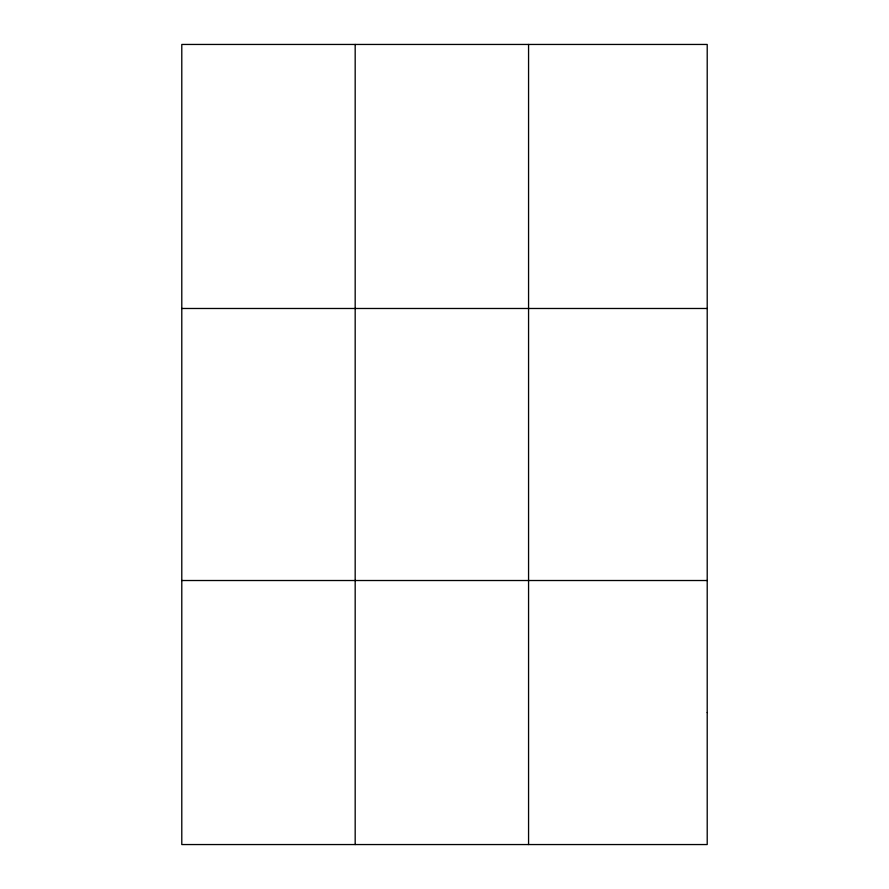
<?xml version="1.0" encoding="UTF-8"?>
<svg xmlns="http://www.w3.org/2000/svg" width="889" height="889" viewBox="0 0 889 889"><rect width="100%" height="100%" fill="white"/><g stroke="black" fill="none" stroke-linecap="round" stroke-linejoin="round"><path stroke-width="1.33" d="M528.566 844.55L528.566 44.45M181.789 308.483L707.211 308.483M181.789 580.517L707.211 580.517M355.178 44.45L355.178 844.55M707.211 712.534L707.211 844.55L181.789 844.55L181.789 44.45L707.211 44.45L707.211 712.534"/></g></svg>
